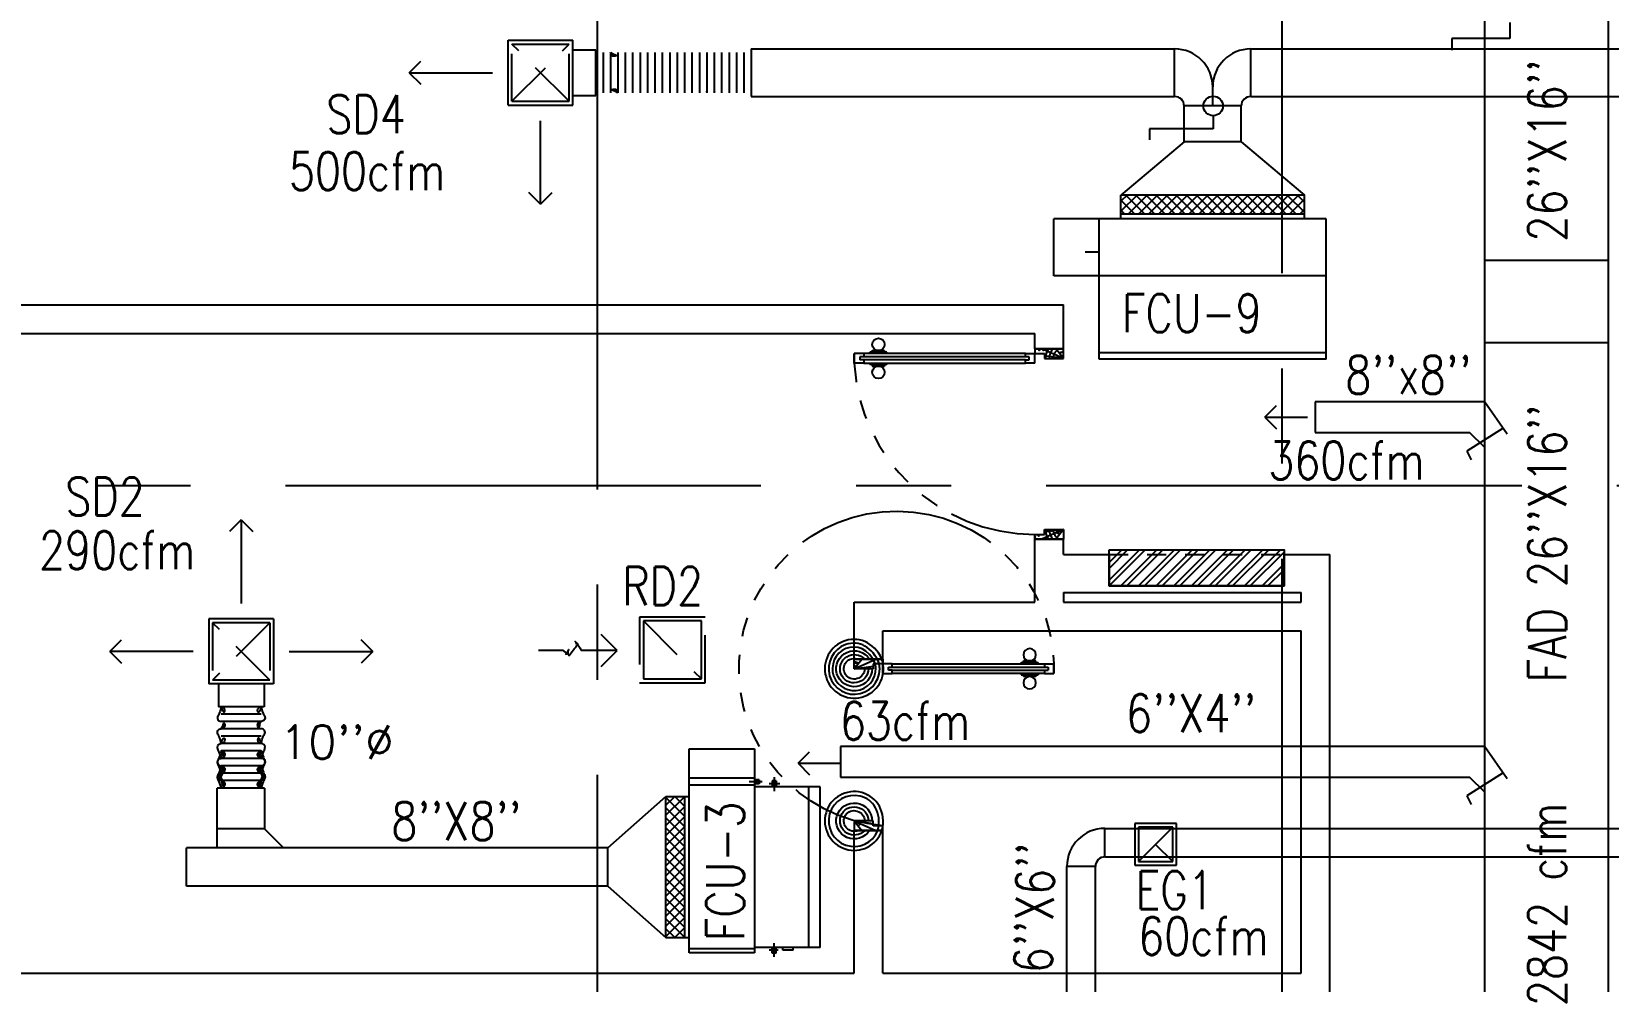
# Model space of a CAD drawing. Extents: x 417866029 to 417866302, y 43498040 to 43498122.
# Drawn here: x 417866083 to 417866091.29, y 43498092.1 to 43498097.09 of the extents above; entities that cross this region are included whole.
import ezdxf

# ---------------------------------------------------------------- set-up
doc = ezdxf.new("R2010")
doc.units = 0
doc.header["$MEASUREMENT"] = 0
doc.linetypes.add('CENTERX2', pattern=[4, 2.5, -0.5, 0.5, -0.5])
doc.linetypes.add('HIDDEN', pattern=[0.375, 0.25, -0.125])
doc.layers.get('0').update_dxf_attribs({"linetype": 'CONTINUOUS'})
for name, color, linetype in [('AXES', 11, 'CENTERX2'), ('DOOR', 9, 'CONTINUOUS'), ('DUCT', 6, 'CONTINUOUS'), ('EXDUCT', 10, 'CONTINUOUS'), ('FCU', 6, 'CONTINUOUS'), ('FHC', 9, 'CONTINUOUS'), ('M-AC-FLEX', 7, 'CONTINUOUS'), ('M-EGU.', 2, 'CONTINUOUS'), ('M-TEXT', 2, 'CONTINUOUS'), ('WALL', 9, 'CONTINUOUS')]:
    doc.layers.add(name, color=color, linetype=linetype)
doc.styles.add('ROMANS', font='ROMANS.shx', dxfattribs={"width": 0.6})

# ---------------------------------------------------------------- blocks, each defined once
blk = doc.blocks.new('DOOR90')
at = {"layer": 'DOOR', "color": 7, "linetype": 'ByBlock'}
for p, q in [((-150, 0), (0, 0)), ((-150, 0), (-150, -25)), ((0, -50), (-113.7, 0)), ((0, -50), (-40.1, 0)), ((0, -50), (0, 0)), ((-1000, -25), (-1050, -25)), ((-1050, -75), (-1050, -25)), ((-1050, -25), (-1050, -75)), ((-1000, -75), (-1050, -75)), ((-1000, -42), (-1020, -42)), ((-1020, -42), (-1020, -58)), ((-1000, -58), (-1020, -58)), ((-1000, -25), (-1000, -42)), ((-1000, -58), (-1000, -75)), ((-877.6, -17.8), (-967.6, -17.8)), ((-967.6, -25), (-967.6, -17.8)), ((-967.6, -75), (-967.6, -82.2)), ((-877.6, -82.2), (-967.6, -82.2)), ((-955, -8.8), (-890.2, -8.8)), ((-955, -17.8), (-955, -8.8)), ((-955, -17.8), (-890.2, -17.8)), ((-955, -82.2), (-890.2, -82.2)), ((-955, -82.2), (-955, -91.2)), ((-890.2, -17.8), (-890.2, -8.8)), ((-890.2, -82.2), (-890.2, -91.2)), ((-877.6, -25), (-877.6, -17.8)), ((-877.6, -75), (-877.6, -82.2)), ((-200, -25), (-150, -25)), ((-200, -42), (-200, -25)), ((-180, -42), (-200, -42)), ((-200, -58), (-180, -58)), ((-200, -75), (-200, -58)), ((-150, -75), (-200, -75)), ((-180, -58), (-180, -42)), ((-150, -25), (-100, -25)), ((-150, -75), (-150, -25)), ((-100, -25), (-100, -50)), ((0, -50), (-100, -36.6)), ((-100, -50), (0, -50)), ((-955, -91.2), (-890.2, -91.2)), ((-150, -875), (-100, -875)), ((-150, -900), (-150, -875)), ((-150, -900), (0, -900)), ((0, -900), (-150, -900)), ((0, -850), (-113.7, -900)), ((-100, -875), (-100, -850)), ((0, -850), (-100, -863.4)), ((-100, -850), (0, -850)), ((0, -850), (-40.1, -900)), ((0, -850), (0, -900))]:
    blk.add_line(p, q, dxfattribs=at)
at = {"layer": 'DOOR', "linetype": 'ByBlock'}
for p, q in [((-200, -25), (-1000, -25)), ((-200, -42), (-1000, -42)), ((-200, -58), (-1000, -58)), ((-1000, -75), (-200, -75))]:
    blk.add_line(p, q, dxfattribs=at)
at = {"layer": 'DOOR', "color": 7, "linetype": 'ByBlock'}
for centre in [(-922.6, 23.5), (-922.6, -123.5)]:
    blk.add_circle(centre, 32.4, dxfattribs=at)
for centre, radius, start, end in [((0, -50), 154.4, 161.10529, 166.28577), ((0, -50), 94.4, 148.01819, 180), ((0, -50), 134.4, 158.15985, 169.28002), ((0, -50), 114.4, 154.08384, 167.37743), ((0, -50), 74.4, 137.77643, 180), ((0, -50), 54.4, 113.20738, 180), ((0, -50), 34.4, 90, 180), ((0, -50), 14.4, 90, 180), ((0, -850), 154.4, 193.71423, 198.89471), ((0, -850), 134.4, 190.71998, 201.84015), ((0, -850), 94.4, 180, 211.98181), ((0, -850), 74.4, 180, 222.22357), ((0, -850), 54.4, 180, 246.79262), ((0, -850), 34.4, 180, 270), ((0, -850), 14.4, 180, 270)]:
    blk.add_arc(centre, radius, start, end, dxfattribs=at)
at = {"layer": 'DOOR', "linetype": 'HIDDEN', "ltscale": 0.5}
blk.add_arc((-222.2, -50), 828.2, 178.27012, 275.00304, dxfattribs=at)
blk = doc.blocks.new('DOOR-10')
at = {"layer": 'DOOR', "color": 0, "linetype": 'ByBlock'}
for p, q in [((-25.7, 1100), (-75.7, 1100)), ((-75.7, 1100), (-25.7, 1100)), ((-75.7, 1050), (-75.7, 1100)), ((-25.7, 1050), (-25.7, 1100)), ((-82.9, 1005), (-91.9, 1005)), ((-91.9, 1005), (-91.9, 940.2)), ((-75.7, 1017.6), (-82.9, 1017.6)), ((-82.9, 927.6), (-82.9, 1017.6)), ((-82.9, 1005), (-82.9, 940.2)), ((-58.7, 1050), (-75.7, 1050)), ((-42.7, 1070), (-58.7, 1070)), ((-58.7, 1050), (-58.7, 1070)), ((-42.7, 1050), (-42.7, 1070)), ((-25.7, 1050), (-42.7, 1050)), ((-25.7, 1017.6), (-18.5, 1017.6)), ((-18.5, 927.6), (-18.5, 1017.6)), ((-18.5, 1005), (-9.5, 1005)), ((-18.5, 1005), (-18.5, 940.2)), ((-9.5, 1005), (-9.5, 940.2)), ((-82.9, 940.2), (-91.9, 940.2)), ((-75.7, 927.6), (-82.9, 927.6)), ((-25.7, 927.6), (-18.5, 927.6)), ((-18.5, 940.2), (-9.5, 940.2)), ((-75.7, 200), (-58.7, 200)), ((-75.7, 150), (-75.7, 200)), ((-58.7, 200), (-58.7, 180)), ((-58.7, 180), (-42.7, 180)), ((-42.7, 200), (-25.7, 200)), ((-42.7, 180), (-42.7, 200)), ((-25.7, 200), (-25.7, 150)), ((-1000.7, 0), (-1000.7, 150)), ((-1000.7, 150), (-975.7, 150)), ((-1000.7, 150), (-1000.7, 0)), ((-975.7, 150), (-975.7, 100)), ((-975.7, 100), (-950.7, 100)), ((-950.7, 100), (-950.7, 0)), ((-75.7, 150), (-25.7, 150)), ((-50.7, 100), (-50.7, 0)), ((-25.7, 100), (-50.7, 100)), ((-0.7, 150), (-25.7, 150)), ((-25.7, 150), (-25.7, 100)), ((-950.7, 0), (-1000.7, 0)), ((-50.7, 0), (-0.7, 0))]:
    blk.add_line(p, q, dxfattribs=at)
at = {"layer": 'DOOR', "linetype": 'ByBlock'}
for p, q in [((-75.7, 1050), (-75.7, 200)), ((-58.7, 200), (-58.7, 1050)), ((-42.7, 200), (-42.7, 1050)), ((-25.7, 200), (-25.7, 1050))]:
    blk.add_line(p, q, dxfattribs=at)
at = {"layer": 'DOOR', "color": 9, "linetype": 'ByBlock'}
for p, q in [((-950.7, 0), (-1000.7, 113.7)), ((-950.7, 0), (-964.1, 100)), ((-50.7, 0), (-0.7, 113.7)), ((-50.7, 0), (-37.3, 100)), ((-0.7, 0), (-0.7, 150)), ((-950.7, 0), (-1000.7, 40.1)), ((-50.7, 0), (-0.7, 40.1))]:
    blk.add_line(p, q, dxfattribs=at)
at = {"layer": 'DOOR', "color": 0, "linetype": 'ByBlock'}
for centre in [(-124.2, 972.6), (22.8, 972.6)]:
    blk.add_circle(centre, 32.4, dxfattribs=at)
at = {"layer": 'DOOR', "linetype": 'HIDDEN', "ltscale": 0.5}
blk.add_arc((-23.4, 149.1), 952.3, 93.14816, 179.94816, dxfattribs=at)
at = {"layer": 'DOOR', "color": 9, "linetype": 'ByBlock'}
for centre, radius, start, end in [((-950.7, 0), 154.4, 103.71423, 108.89471), ((-950.7, 0), 134.4, 100.71998, 111.84015), ((-950.7, 0), 94.4, 90, 121.98181), ((-50.7, 0), 94.4, 58.01819, 90), ((-50.7, 0), 134.4, 68.15985, 79.28002), ((-50.7, 0), 114.4, 64.08384, 77.37743), ((-50.7, 0), 154.4, 71.10529, 76.28577), ((-950.7, 0), 74.4, 90, 132.22357), ((-950.7, 0), 54.4, 90, 156.79262), ((-950.7, 0), 34.4, 90, 180), ((-950.7, 0), 14.4, 90, 180), ((-50.7, 0), 74.4, 47.77643, 90), ((-50.7, 0), 54.4, 23.20738, 90), ((-50.7, 0), 34.4, 0, 90), ((-50.7, 0), 14.4, 0, 90)]:
    blk.add_arc(centre, radius, start, end, dxfattribs=at)
blk = doc.blocks.new('*X42')
at = {"color": 0}
for p, q in [((16890.5, -2466.6), (16943.5, -2413.6)), ((16890.5, -2519.6), (16990.5, -2419.6)), ((16990.5, -2565.5), (16890.5, -2465.5)), ((16890.5, -2572.6), (16990.5, -2472.6)), ((16990.5, -2512.5), (16891.6, -2413.6)), ((16990.5, -2459.4), (16944.6, -2413.6)), ((16990.5, -2618.5), (16890.5, -2518.5)), ((16890.5, -2625.7), (16990.5, -2525.7)), ((16990.5, -2671.6), (16890.5, -2571.6)), ((16890.5, -2678.7), (16990.5, -2578.7)), ((16990.5, -2724.6), (16890.5, -2624.6)), ((16890.5, -2731.7), (16990.5, -2631.7)), ((16990.5, -2777.6), (16890.5, -2677.6)), ((16890.5, -2784.8), (16990.5, -2684.8)), ((16990.5, -2830.7), (16890.5, -2730.7)), ((16890.5, -2837.8), (16990.5, -2737.8)), ((16990.5, -2883.7), (16890.5, -2783.7)), ((16890.5, -2890.8), (16990.5, -2790.8)), ((16990.5, -2936.7), (16890.5, -2836.7)), ((16890.5, -2943.9), (16990.5, -2843.9)), ((16990.5, -2989.8), (16890.5, -2889.8)), ((16890.5, -2996.9), (16990.5, -2896.9)), ((16990.5, -3042.8), (16890.5, -2942.8)), ((16890.5, -3049.9), (16990.5, -2949.9)), ((16990.5, -3095.8), (16890.5, -2995.8)), ((16890.5, -3103), (16990.5, -3003)), ((16990.5, -3148.9), (16890.5, -3048.9)), ((16891.5, -3154.9), (16990.5, -3056)), ((16943.5, -3154.9), (16890.5, -3101.9)), ((16944.6, -3154.9), (16990.5, -3109))]:
    blk.add_line(p, q, dxfattribs=at)
blk = doc.blocks.new('WHE06')
at = {"color": 3}
for p, q in [((689, 621.5), (346.1, 621.5)), ((346.1, 621.5), (346.1, 469.1)), ((689, 469.1), (689, 621.5)), ((60.3, -422.2), (60.3, 422.2)), ((212.3, 437.2), (269.1, 437.2)), ((232.1, 452.2), (232.1, 422.2)), ((232.1, 452.2), (252.1, 452.2)), ((242.1, 472.2), (242.1, 399.5)), ((252.1, 452.2), (252.1, 422.2)), ((305, 447.6), (373.3, 447.6)), ((321.1, 457.6), (321.1, 437.6)), ((321.1, 457.6), (346.1, 457.6)), ((321.1, 437.6), (346.1, 437.6)), ((346.1, 430.4), (689, 430.4)), ((811.2, 370.7), (689, 370.7)), ((711.2, -370.7), (711.2, 370.7)), ((811.2, -370.7), (811.2, 370.7)), ((242.1, -472.2), (242.1, -399.5)), ((811.2, -370.7), (689, -370.7)), ((141.6, -437.2), (141.6, -422.2)), ((141.6, -437.2), (196.6, -437.2)), ((196.6, -437.2), (196.6, -422.2)), ((221.4, -437.2), (269.1, -437.2)), ((232.1, -452.2), (232.1, -422.2)), ((232.1, -452.2), (252.1, -452.2)), ((252.1, -452.2), (252.1, -422.2)), ((346.1, -430.4), (689, -430.4))]:
    blk.add_line(p, q, dxfattribs=at)
at = {"color": 6}
for p, q in [((0, -422.2), (0, 422.2)), ((0, 422.2), (346.1, 422.2)), ((346.1, 469.1), (346.1, -450.8)), ((689, 469.1), (346.1, 469.1)), ((689, -450.8), (689, 469.1)), ((0, -422.2), (346.1, -422.2)), ((346.1, -450.8), (689, -450.8))]:
    blk.add_line(p, q, dxfattribs=at)
at = {"color": 11}
blk.add_blockref('*X42', (-16179.3, 2784.3), dxfattribs=at)
blk = doc.blocks.new('*X40')
at = {"color": 0}
for p, q in [((-750.2, 2537.8), (-672.3, 2615.8)), ((-750.2, 2590.8), (-725.3, 2615.8)), ((-659.6, 2515.8), (-750.2, 2606.4)), ((-719.2, 2515.8), (-619.2, 2615.8)), ((-606.6, 2515.8), (-706.6, 2615.8)), ((-666.2, 2515.8), (-566.2, 2615.8)), ((-553.6, 2515.8), (-653.6, 2615.8)), ((-613.2, 2515.8), (-513.2, 2615.8)), ((-500.5, 2515.8), (-600.5, 2615.8)), ((-560.1, 2515.8), (-460.1, 2615.8)), ((-447.5, 2515.8), (-547.5, 2615.8)), ((-507.1, 2515.8), (-407.1, 2615.8)), ((-394.5, 2515.8), (-494.5, 2615.8)), ((-454.1, 2515.8), (-354.1, 2615.8)), ((-341.4, 2515.8), (-441.4, 2615.8)), ((-401, 2515.8), (-301, 2615.8)), ((-288.4, 2515.8), (-388.4, 2615.8)), ((-348, 2515.8), (-248, 2615.8)), ((-235.4, 2515.8), (-335.4, 2615.8)), ((-295, 2515.8), (-195, 2615.8)), ((-182.3, 2515.8), (-282.3, 2615.8)), ((-241.9, 2515.8), (-141.9, 2615.8)), ((-129.3, 2515.8), (-229.3, 2615.8)), ((-188.9, 2515.8), (-88.9, 2615.8)), ((-76.3, 2515.8), (-176.3, 2615.8)), ((-135.9, 2515.8), (-35.9, 2615.8)), ((-23.2, 2515.8), (-123.2, 2615.8)), ((-82.8, 2515.8), (17.2, 2615.8)), ((29.8, 2515.8), (-70.2, 2615.8)), ((-29.8, 2515.8), (70.2, 2615.8)), ((82.8, 2515.8), (-17.2, 2615.8)), ((23.2, 2515.8), (123.2, 2615.8)), ((135.9, 2515.8), (35.9, 2615.8)), ((76.3, 2515.8), (176.3, 2615.8)), ((188.9, 2515.8), (88.9, 2615.8)), ((129.3, 2515.8), (214.8, 2601.2)), ((214.8, 2543), (141.9, 2615.8)), ((214.8, 2596), (195, 2615.8)), ((-712.7, 2515.8), (-750.2, 2553.4)), ((182.3, 2515.8), (214.8, 2548.2))]:
    blk.add_line(p, q, dxfattribs=at)
blk = doc.blocks.new('WAP16')
at = {"color": 6}
for p, q in [((-597, 0), (-597, -737)), ((-597, 0), (597, 0)), ((597, 0), (597, -737)), ((-597, -437), (597, -437)), ((-597, -737), (597, -737))]:
    blk.add_line(p, q, dxfattribs=at)
at = {"color": 3}
for p, q in [((-597, -32), (597, -32)), ((597, -437), (835, -437)), ((835, -437), (835, -737)), ((597, -562), (670.3, -562)), ((-482.5, -737), (-482.5, -862)), ((482.5, -737), (482.5, -862)), ((597, -737), (835, -737)), ((-482.5, -762), (482.5, -762)), ((-482.5, -862), (482.5, -862))]:
    blk.add_line(p, q, dxfattribs=at)
at = {"color": 11}
blk.add_blockref('*X40', (267.7, -3377.8), dxfattribs=at)

msp = doc.modelspace()

# ---------------------------------------------------------------- hatches: boundary and pattern name
at = {"layer": 'FHC', "linetype": 'ByBlock', "ltscale": 0.3}
h = msp.add_hatch(dxfattribs=at)
h.set_pattern_fill('ANSI32', color=11, scale=0.175, style=0)
h.set_pattern_definition([(45, (417865856.467507, 43498063.12791), (-0.046403883, 0.046403883), []), (45, (417865856.49844, 43498063.12791), (-0.046403883, 0.046403883), [])])
h.paths.add_polyline_path([(417866089.5837, 43498094.1789), (417866089.5837, 43498094.3689), (417866088.6637, 43498094.3689), (417866088.6637, 43498094.1789)])
h.paths.add_polyline_path([(417866088.4511, 43498093.7578), (417866088.4511, 43498094.1786), (417866088.7136, 43498094.1786), (417866088.7136, 43498093.7578)], flags=9)

# ---------------------------------------------------------------- linework, layer by layer
at = {"layer": 'AXES'}
for p, q in [((417866089.5737, 43498039.8221), (417866089.5737, 43498118.2996)), ((417866085.9737, 43498046.6864), (417866085.9737, 43498105.5064)), ((417866040.3337, 43498094.7064), (417866098.5737, 43498094.7064))]:
    msp.add_line(p, q, dxfattribs=at)
at = {"layer": 'DUCT', "linetype": 'ByBlock'}
for p, q in [((417866090.6377, 43498097.1966), (417866090.6377, 43498089.3551)), ((417866091.2877, 43498097.1966), (417866091.2877, 43498087.8796)), ((417866090.7717, 43498097.1399), (417866090.7717, 43498097.0565)), ((417866086.7826, 43498097.0014), (417866089.0086, 43498097.0014)), ((417866086.7826, 43498097.0014), (417866086.7826, 43498096.7514)), ((417866089.0086, 43498096.7514), (417866089.0086, 43498097.0014)), ((417866089.4086, 43498097.0014), (417866100.3737, 43498097.0014)), ((417866089.4086, 43498096.7514), (417866089.4086, 43498097.0014)), ((417866090.7717, 43498097.0565), (417866090.4654, 43498097.0565)), ((417866090.4654, 43498097.0565), (417866090.4654, 43498096.9953)), ((417866086.7826, 43498096.7514), (417866089.0086, 43498096.7514)), ((417866089.2086, 43498096.7014), (417866089.2086, 43498096.8014)), ((417866089.4086, 43498096.7514), (417866100.3737, 43498096.7514)), ((417866089.0586, 43498096.5139), (417866089.0586, 43498096.7014)), ((417866089.3586, 43498096.7014), (417866089.0586, 43498096.7014)), ((417866089.3586, 43498096.5139), (417866089.3586, 43498096.7014)), ((417866089.0586, 43498096.5139), (417866088.7261, 43498096.2336)), ((417866089.3586, 43498096.5139), (417866089.0586, 43498096.5139)), ((417866089.3586, 43498096.5139), (417866089.6911, 43498096.2336)), ((417866090.6377, 43498095.8909), (417866091.2877, 43498095.8909)), ((417866090.6377, 43498095.4592), (417866091.2877, 43498095.4592)), ((417866089.7477, 43498095.1459), (417866089.7477, 43498094.9859)), ((417866086.0283, 43498092.8019), (417866086.334, 43498093.0726)), ((417866084.2237, 43498092.9019), (417866083.9737, 43498092.9019)), ((417866086.0283, 43498092.8019), (417866083.8126, 43498092.8019)), ((417866083.8126, 43498092.6019), (417866083.8126, 43498092.8019)), ((417866086.0283, 43498092.6019), (417866086.0283, 43498092.8019)), ((417866086.0283, 43498092.6019), (417866083.8126, 43498092.6019)), ((417866086.0283, 43498092.6019), (417866086.334, 43498092.3312))]:
    msp.add_line(p, q, dxfattribs=at)
at = {"layer": 'DUCT', "color": 2, "linetype": 'ByBlock'}
for p, q in [((417866089.211, 43498096.5819), (417866088.8759, 43498096.5819)), ((417866088.8759, 43498096.5819), (417866088.8759, 43498096.5239)), ((417866089.211, 43498096.6502), (417866089.211, 43498096.5819))]:
    msp.add_line(p, q, dxfattribs=at)
at = {"layer": 'DUCT'}
for p, q in [((417866090.6393, 43498095.1459), (417866089.7477, 43498095.1459)), ((417866090.6393, 43498095.1459), (417866090.7569, 43498094.978)), ((417866090.7363, 43498095.0074), (417866090.5448, 43498094.8873)), ((417866089.7477, 43498094.9859), (417866090.5593, 43498094.9859)), ((417866090.6393, 43498094.9059), (417866090.5593, 43498094.9859)), ((417866090.5448, 43498094.8873), (417866090.5448, 43498094.8873)), ((417866090.5448, 43498094.8873), (417866090.5678, 43498094.8421)), ((417866090.6393, 43498093.3349), (417866087.2518, 43498093.3349)), ((417866087.2518, 43498093.3349), (417866087.2518, 43498093.1749)), ((417866090.6393, 43498093.3349), (417866090.7569, 43498093.167)), ((417866090.7363, 43498093.1964), (417866090.5448, 43498093.0763)), ((417866083.9737, 43498092.8019), (417866083.9737, 43498093.117)), ((417866084.2237, 43498093.117), (417866083.9737, 43498093.117)), ((417866084.2237, 43498093.117), (417866084.2237, 43498092.9019)), ((417866087.2518, 43498093.1749), (417866090.5593, 43498093.1749)), ((417866090.6393, 43498093.0949), (417866090.5593, 43498093.1749)), ((417866090.5448, 43498093.0763), (417866090.5448, 43498093.0763)), ((417866090.5448, 43498093.0763), (417866090.5678, 43498093.0311)), ((417866084.3237, 43498092.8019), (417866084.2237, 43498092.9019))]:
    msp.add_line(p, q, dxfattribs=at)
at = {"layer": 'DUCT', "color": 2, "linetype": 'ByBlock'}
msp.add_circle((417866089.211, 43498096.7015), 0.0512, dxfattribs=at)
at = {"layer": 'DUCT', "linetype": 'ByBlock'}
for centre, radius, start, end in [((417866089.0086, 43498096.8014), 0.2, 0, 90), ((417866089.4086, 43498096.8014), 0.2, 90, 180), ((417866089.0086, 43498096.7014), 0.05, 0, 90), ((417866089.4086, 43498096.7014), 0.05, 90, 180)]:
    msp.add_arc(centre, radius, start, end, dxfattribs=at)
at = {"layer": 'EXDUCT', "linetype": 'ByBlock'}
for p, q in [((417866088.6421, 43498092.9052), (417866095.5207, 43498092.9052)), ((417866088.6421, 43498092.7552), (417866088.6421, 43498092.9052)), ((417866088.4421, 43498090.8862), (417866088.4421, 43498092.7052)), ((417866088.5921, 43498092.7052), (417866088.4421, 43498092.7052)), ((417866088.5921, 43498090.8862), (417866088.5921, 43498092.7052)), ((417866088.6421, 43498092.7552), (417866095.5207, 43498092.7552))]:
    msp.add_line(p, q, dxfattribs=at)
for radius in [0.2, 0.05]:
    msp.add_arc((417866088.6421, 43498092.7052), radius, 90, 180, dxfattribs=at)
at = {"layer": 'FHC', "linetype": 'ByBlock', "ltscale": 0.3}
msp.add_lwpolyline([(417866088.6637, 43498094.3689), (417866089.5837, 43498094.3689), (417866089.5837, 43498094.1789), (417866088.6637, 43498094.1789)], close=True, dxfattribs=at)
at = {"layer": 'M-AC-FLEX', "color": 11}
for p, q in [((417866086.004, 43498096.9819), (417866086.004, 43498096.7709)), ((417866086.0423, 43498096.9819), (417866086.0423, 43498096.7709)), ((417866086.0423, 43498096.9819), (417866086.0423, 43498096.7709)), ((417866086.0813, 43498096.9819), (417866086.0813, 43498096.7709)), ((417866086.0813, 43498096.9819), (417866086.0813, 43498096.7709)), ((417866086.1196, 43498096.9819), (417866086.1196, 43498096.7709)), ((417866086.1586, 43498096.9819), (417866086.1586, 43498096.7709)), ((417866086.1976, 43498096.9819), (417866086.1976, 43498096.7709)), ((417866086.2366, 43498096.9819), (417866086.2366, 43498096.7709)), ((417866086.2756, 43498096.9819), (417866086.2756, 43498096.7709)), ((417866086.3146, 43498096.9819), (417866086.3146, 43498096.7709)), ((417866086.3536, 43498096.9819), (417866086.3536, 43498096.7709)), ((417866086.3926, 43498096.9819), (417866086.3926, 43498096.7709)), ((417866086.4316, 43498096.9819), (417866086.4316, 43498096.7709)), ((417866086.4706, 43498096.9819), (417866086.4706, 43498096.7709)), ((417866086.5096, 43498096.9819), (417866086.5096, 43498096.7709)), ((417866086.5486, 43498096.9819), (417866086.5486, 43498096.7709)), ((417866086.5876, 43498096.9819), (417866086.5876, 43498096.7709)), ((417866086.6266, 43498096.9819), (417866086.6266, 43498096.7709)), ((417866086.6656, 43498096.9819), (417866086.6656, 43498096.7709)), ((417866086.7046, 43498096.9819), (417866086.7046, 43498096.7709)), ((417866086.7436, 43498096.9819), (417866086.7436, 43498096.7709)), ((417866084.2065, 43498093.5446), (417866083.9955, 43498093.5446)), ((417866084.2065, 43498093.5056), (417866083.9955, 43498093.5056)), ((417866084.2065, 43498093.4673), (417866083.9955, 43498093.4673)), ((417866084.2065, 43498093.4673), (417866083.9955, 43498093.4673)), ((417866084.2065, 43498093.4283), (417866083.9955, 43498093.4283)), ((417866084.2065, 43498093.4283), (417866083.9955, 43498093.4283)), ((417866084.2065, 43498093.39), (417866083.9955, 43498093.39)), ((417866084.2065, 43498093.351), (417866083.9955, 43498093.351)), ((417866084.2065, 43498093.312), (417866083.9955, 43498093.312)), ((417866084.2065, 43498093.273), (417866083.9955, 43498093.273)), ((417866084.2065, 43498093.234), (417866083.9955, 43498093.234)), ((417866084.2065, 43498093.195), (417866083.9955, 43498093.195)), ((417866084.2065, 43498093.156), (417866083.9955, 43498093.156))]:
    msp.add_line(p, q, dxfattribs=at)
at = {"layer": 'M-AC-FLEX'}
for points in [[(417866085.965, 43498096.9819, 1), (417866086.004, 43498096.9819, -1.018005), (417866086.0423, 43498096.9819)], [(417866086.2366, 43498096.9819, -1), (417866086.1976, 43498096.9819, 1), (417866086.1586, 43498096.9819, -1), (417866086.1196, 43498096.9819, 1.018005), (417866086.0813, 43498096.9819)], [(417866086.1976, 43498096.9819, 1), (417866086.2366, 43498096.9819, -1), (417866086.2756, 43498096.9819)], [(417866086.3146, 43498096.9819, -1), (417866086.2756, 43498096.9819, 1), (417866086.2366, 43498096.9819)], [(417866086.2756, 43498096.9819, 1), (417866086.3146, 43498096.9819, -1), (417866086.3536, 43498096.9819)], [(417866086.3926, 43498096.9819, -1), (417866086.3536, 43498096.9819, 1), (417866086.3146, 43498096.9819)], [(417866086.3536, 43498096.9819, 1), (417866086.3926, 43498096.9819, -1), (417866086.4316, 43498096.9819, 0.000618), (417866086.4316, 43498096.9819, 0.000618)], [(417866086.4706, 43498096.9819, -1), (417866086.4316, 43498096.9819, 1), (417866086.3926, 43498096.9819, -0.000618), (417866086.3926, 43498096.9819, -0.000618)], [(417866086.4316, 43498096.9819, 1), (417866086.4706, 43498096.9819, -1), (417866086.5096, 43498096.9819)], [(417866086.5486, 43498096.9819, -1), (417866086.5096, 43498096.9819, 1), (417866086.4706, 43498096.9819)], [(417866086.5096, 43498096.9819, 1), (417866086.5486, 43498096.9819, -1), (417866086.5876, 43498096.9819)], [(417866086.5873, 43498096.9785, 1.091277), (417866086.5486, 43498096.9819)], [(417866086.5489, 43498096.9785, -1.091277), (417866086.5876, 43498096.9819)], [(417866086.6266, 43498096.9819, -1), (417866086.5876, 43498096.9819, 1), (417866086.5486, 43498096.9819)], [(417866086.5876, 43498096.9819, 1), (417866086.6266, 43498096.9819, -1), (417866086.6656, 43498096.9819)], [(417866086.7046, 43498096.9819, -1), (417866086.6656, 43498096.9819, 1), (417866086.6266, 43498096.9819)], [(417866086.6656, 43498096.9819, 1), (417866086.7046, 43498096.9819, -1), (417866086.7436, 43498096.9819, 0.000618), (417866086.7436, 43498096.9819, 0.000618)], [(417866086.7826, 43498096.9819, -1), (417866086.7436, 43498096.9819, 1), (417866086.7046, 43498096.9819, -0.000618), (417866086.7046, 43498096.9819, -0.000618)], [(417866086.7436, 43498096.9819, 1), (417866086.7826, 43498096.9819)], [(417866085.965, 43498096.7709, -1), (417866086.004, 43498096.7709, 1.018005), (417866086.0423, 43498096.7709)], [(417866086.2366, 43498096.7709, 1), (417866086.1976, 43498096.7709, -1), (417866086.1586, 43498096.7709, 1), (417866086.1196, 43498096.7709, -1.018005), (417866086.0813, 43498096.7709)], [(417866086.1976, 43498096.7709, -1), (417866086.2366, 43498096.7709, 1), (417866086.2756, 43498096.7709)], [(417866086.3146, 43498096.7709, 1), (417866086.2756, 43498096.7709, -1), (417866086.2366, 43498096.7709)], [(417866086.2756, 43498096.7709, -1), (417866086.3146, 43498096.7709, 1), (417866086.3536, 43498096.7709)], [(417866086.3926, 43498096.7709, 1), (417866086.3536, 43498096.7709, -1), (417866086.3146, 43498096.7709)], [(417866086.3536, 43498096.7709, -1), (417866086.3926, 43498096.7709, 1), (417866086.4316, 43498096.7709)], [(417866086.4706, 43498096.7709, 1), (417866086.4316, 43498096.7709, -1), (417866086.3926, 43498096.7709)], [(417866086.4316, 43498096.7709, -1), (417866086.4706, 43498096.7709, 1), (417866086.5096, 43498096.7709)], [(417866086.5486, 43498096.7709, 1), (417866086.5096, 43498096.7709, -1), (417866086.4706, 43498096.7709)], [(417866086.5096, 43498096.7709, -1), (417866086.5486, 43498096.7709, 1), (417866086.5876, 43498096.7709)], [(417866086.5471, 43498096.7785, -0.100539), (417866086.5486, 43498096.7709, 1), (417866086.5876, 43498096.7709)], [(417866086.6266, 43498096.7709, 1), (417866086.5876, 43498096.7709, -1), (417866086.5486, 43498096.7709)], [(417866086.5892, 43498096.7785, 0.100539), (417866086.5876, 43498096.7709, -1), (417866086.5486, 43498096.7709)], [(417866086.5876, 43498096.7709, -1), (417866086.6266, 43498096.7709, 1), (417866086.6656, 43498096.7709)], [(417866086.7046, 43498096.7709, 1), (417866086.6656, 43498096.7709, -1), (417866086.6266, 43498096.7709)], [(417866086.6656, 43498096.7709, -1), (417866086.7046, 43498096.7709, 1), (417866086.7436, 43498096.7709)], [(417866086.7826, 43498096.7709, 1), (417866086.7436, 43498096.7709, -1), (417866086.7046, 43498096.7709)], [(417866086.7436, 43498096.7709, -1), (417866086.7826, 43498096.7709)], [(417866086.7826, 43498096.7709, 0.000874), (417866086.7826, 43498096.7708, 0.000874)], [(417866083.9955, 43498093.5446, -1), (417866083.9955, 43498093.5056, 1.018005), (417866083.9955, 43498093.4673)], [(417866084.2065, 43498093.5446, 1), (417866084.2065, 43498093.5056, -1.018005), (417866084.2065, 43498093.4673)], [(417866083.9955, 43498093.273, 1), (417866083.9955, 43498093.312, -1), (417866083.9955, 43498093.351, 1), (417866083.9955, 43498093.39, -1.018005), (417866083.9955, 43498093.4283)], [(417866084.2065, 43498093.273, -1), (417866084.2065, 43498093.312, 1), (417866084.2065, 43498093.351, -1), (417866084.2065, 43498093.39, 1.018005), (417866084.2065, 43498093.4283)], [(417866083.9955, 43498093.312, -1), (417866083.9955, 43498093.273, 1), (417866083.9955, 43498093.234)], [(417866083.9955, 43498093.195, 1), (417866083.9955, 43498093.234, -1), (417866083.9955, 43498093.273)], [(417866084.2065, 43498093.312, 1), (417866084.2065, 43498093.273, -1), (417866084.2065, 43498093.234)], [(417866084.2065, 43498093.195, -1), (417866084.2065, 43498093.234, 1), (417866084.2065, 43498093.273)], [(417866083.9955, 43498093.234, -1), (417866083.9955, 43498093.195, 1), (417866083.9955, 43498093.156)], [(417866084.0038, 43498093.1968, -0.109688), (417866083.9955, 43498093.195, 1), (417866083.9955, 43498093.156)], [(417866083.9955, 43498093.156, -0.999563), (417866083.9955, 43498093.195)], [(417866083.9955, 43498093.195, 0.999563), (417866083.9955, 43498093.156)], [(417866084.0038, 43498093.1542, 0.109688), (417866083.9955, 43498093.156, -1), (417866083.9955, 43498093.195)], [(417866083.9955, 43498093.195, 0.999563), (417866083.9955, 43498093.156)], [(417866083.9955, 43498093.117, 1), (417866083.9955, 43498093.156, -1), (417866083.9955, 43498093.195)], [(417866083.9955, 43498093.156, -0.999563), (417866083.9955, 43498093.195)], [(417866084.2065, 43498093.234, 1), (417866084.2065, 43498093.195, -1), (417866084.2065, 43498093.156)], [(417866084.2065, 43498093.117, -1), (417866084.2065, 43498093.156, 1), (417866084.2065, 43498093.195)], [(417866084.2038, 43498093.1952, 0.035271), (417866084.2065, 43498093.195, -1), (417866084.2065, 43498093.156)], [(417866084.2038, 43498093.1558, -0.035271), (417866084.2065, 43498093.156, 1), (417866084.2065, 43498093.195)], [(417866084.2065, 43498093.156, -0.000219), (417866084.2065, 43498093.156, 1), (417866084.2065, 43498093.195)], [(417866084.2065, 43498093.195, 0.000219), (417866084.2065, 43498093.195, -1), (417866084.2065, 43498093.156)], [(417866084.2065, 43498093.195, 0.000219), (417866084.2065, 43498093.195, -1), (417866084.2065, 43498093.156)], [(417866084.2065, 43498093.156, -0.000219), (417866084.2065, 43498093.156, 1), (417866084.2065, 43498093.195)], [(417866083.9955, 43498093.156, -1), (417866083.9955, 43498093.117, 0.000219), (417866083.9955, 43498093.117, 0.000219)], [(417866083.9955, 43498093.117, -0.000219), (417866083.9955, 43498093.117)], [(417866084.2065, 43498093.156, 1), (417866084.2065, 43498093.117)]]:
    msp.add_lwpolyline(points, format="xyb", dxfattribs=at)
for centre, start, end in [((417866086.0618, 43498096.9819), 180, 331.56864), ((417866086.0618, 43498096.9819), 208.43136, 0), ((417866086.0618, 43498096.7709), 28.43137, 180.01777), ((417866086.0618, 43498096.7709), 28.43137, 180.01777), ((417866086.0618, 43498096.7709), 359.98223, 151.56863), ((417866086.0618, 43498096.7709), 359.98223, 151.56863), ((417866083.9955, 43498093.4478), 298.43137, 90.01777), ((417866083.9955, 43498093.4478), 298.43137, 90.01777), ((417866083.9955, 43498093.4478), 269.98223, 61.56863), ((417866083.9955, 43498093.4478), 269.98223, 61.56863), ((417866084.2065, 43498093.4478), 90, 241.56864), ((417866084.2065, 43498093.4478), 118.43136, 270)]:
    msp.add_arc(centre, 0.0195, start, end, dxfattribs=at)
at = {"layer": 'M-EGU.'}
for p, q in [((417866085.5042, 43498097.0468), (417866085.845, 43498097.0468)), ((417866085.5042, 43498096.706), (417866085.5042, 43498097.0468)), ((417866085.845, 43498096.706), (417866085.845, 43498097.0468)), ((417866085.845, 43498096.9964), (417866085.965, 43498096.9964)), ((417866085.965, 43498096.7564), (417866085.965, 43498096.9964)), ((417866084.9834, 43498096.8764), (417866085.0445, 43498096.9375)), ((417866084.9834, 43498096.8764), (417866085.4222, 43498096.8764)), ((417866084.9834, 43498096.8764), (417866085.0445, 43498096.8153)), ((417866085.845, 43498096.7564), (417866085.965, 43498096.7564)), ((417866085.5042, 43498096.706), (417866085.845, 43498096.706)), ((417866085.6746, 43498096.1852), (417866085.6746, 43498096.624)), ((417866085.6746, 43498096.1852), (417866085.6135, 43498096.2463)), ((417866085.6746, 43498096.1852), (417866085.7357, 43498096.2463)), ((417866089.483, 43498095.0656), (417866089.5441, 43498095.1267)), ((417866089.483, 43498095.0656), (417866089.7064, 43498095.0656)), ((417866089.483, 43498095.0656), (417866089.5441, 43498095.0045)), ((417866084.101, 43498094.5262), (417866084.0399, 43498094.4651)), ((417866084.101, 43498094.5262), (417866084.101, 43498094.0874)), ((417866084.101, 43498094.5262), (417866084.1621, 43498094.4651)), ((417866083.9306, 43498094.0054), (417866083.9306, 43498093.6646)), ((417866084.2714, 43498094.0054), (417866083.9306, 43498094.0054)), ((417866084.2714, 43498094.0054), (417866084.2714, 43498093.6646)), ((417866086.2152, 43498093.9954), (417866086.2152, 43498093.6906)), ((417866086.52, 43498093.9954), (417866086.2152, 43498093.9954)), ((417866086.52, 43498093.6906), (417866086.52, 43498093.9954)), ((417866083.4098, 43498093.835), (417866083.4709, 43498093.8961)), ((417866084.7922, 43498093.835), (417866084.7311, 43498093.8961)), ((417866086.0774, 43498093.8398), (417866085.9926, 43498093.9247)), ((417866083.8486, 43498093.835), (417866083.4098, 43498093.835)), ((417866083.4098, 43498093.835), (417866083.4709, 43498093.7739)), ((417866084.3534, 43498093.835), (417866084.7922, 43498093.835)), ((417866084.7922, 43498093.835), (417866084.7311, 43498093.7739)), ((417866085.7934, 43498093.8398), (417866085.6633, 43498093.8398)), ((417866086.0774, 43498093.8398), (417866085.889, 43498093.8398)), ((417866085.9926, 43498093.755), (417866086.0774, 43498093.8398)), ((417866086.2152, 43498093.6906), (417866086.52, 43498093.6906)), ((417866084.2714, 43498093.6646), (417866083.9306, 43498093.6646)), ((417866083.981, 43498093.6646), (417866083.981, 43498093.5446)), ((417866084.221, 43498093.6646), (417866084.221, 43498093.5446)), ((417866084.221, 43498093.5446), (417866083.981, 43498093.5446)), ((417866087.0284, 43498093.2469), (417866087.0895, 43498093.308)), ((417866087.0284, 43498093.2469), (417866087.2518, 43498093.2469)), ((417866087.0284, 43498093.2469), (417866087.0895, 43498093.1858)), ((417866088.9986, 43498092.9111), (417866088.8186, 43498092.9111)), ((417866088.8186, 43498092.9111), (417866088.8186, 43498092.7311)), ((417866088.9986, 43498092.7311), (417866088.9986, 43498092.9111)), ((417866088.8186, 43498092.7311), (417866088.9986, 43498092.7311))]:
    msp.add_line(p, q, dxfattribs=at)
at = {"layer": 'M-EGU.', "linetype": 'HIDDEN'}
for p, q in [((417866085.5242, 43498096.726), (417866085.825, 43498097.0268)), ((417866085.825, 43498096.726), (417866085.5242, 43498097.0268)), ((417866085.5242, 43498097.0268), (417866085.825, 43498097.0268)), ((417866085.5242, 43498096.726), (417866085.5242, 43498097.0268)), ((417866085.825, 43498096.726), (417866085.825, 43498097.0268)), ((417866085.5242, 43498096.726), (417866085.825, 43498096.726)), ((417866086.1952, 43498094.0154), (417866086.1952, 43498093.6706)), ((417866086.54, 43498094.0154), (417866086.1952, 43498094.0154)), ((417866086.54, 43498093.6706), (417866086.54, 43498094.0154)), ((417866084.2514, 43498093.9854), (417866083.9506, 43498093.6846)), ((417866084.2514, 43498093.6846), (417866083.9506, 43498093.9854)), ((417866083.9506, 43498093.9854), (417866083.9506, 43498093.6846)), ((417866084.2514, 43498093.9854), (417866083.9506, 43498093.9854)), ((417866084.2514, 43498093.9854), (417866084.2514, 43498093.6846)), ((417866086.2152, 43498093.9954), (417866086.52, 43498093.6906)), ((417866084.2514, 43498093.6846), (417866083.9506, 43498093.6846)), ((417866086.1952, 43498093.6706), (417866086.54, 43498093.6706)), ((417866089.0186, 43498092.9311), (417866088.7986, 43498092.9311)), ((417866088.7986, 43498092.9311), (417866088.7986, 43498092.7111)), ((417866088.8186, 43498092.7311), (417866088.9986, 43498092.9111)), ((417866089.0186, 43498092.7111), (417866089.0186, 43498092.9311)), ((417866088.9086, 43498092.8211), (417866088.9986, 43498092.7311)), ((417866088.7986, 43498092.7111), (417866089.0186, 43498092.7111))]:
    msp.add_line(p, q, dxfattribs=at)
at = {"layer": 'M-EGU.'}
msp.add_lwpolyline([(417866085.7934, 43498093.8398, -0.1324), (417866085.8068, 43498093.8205, -0.15664), (417866085.8253, 43498093.8129, -0.736612), (417866085.8404, 43498093.8507, 0.774232), (417866085.8571, 43498093.8872, 0.203349), (417866085.8824, 43498093.8707, 0.193808), (417866085.889, 43498093.8398)], format="xyb", dxfattribs=at)
at = {"layer": 'WALL'}
for p, q in [((417866082.6237, 43498095.6564), (417866088.4237, 43498095.6564)), ((417866088.4237, 43498095.4252), (417866088.4237, 43498095.6564)), ((417866082.6237, 43498095.5064), (417866088.2737, 43498095.5064)), ((417866088.2737, 43498095.4252), (417866088.2737, 43498095.5064)), ((417866088.2737, 43498094.0939), (417866088.2737, 43498094.4252)), ((417866088.4237, 43498094.4252), (417866088.2737, 43498094.4252)), ((417866088.4237, 43498094.3439), (417866088.4237, 43498094.4252)), ((417866088.4237, 43498094.3439), (417866088.6637, 43498094.3439)), ((417866089.5837, 43498094.3439), (417866089.8237, 43498094.3439)), ((417866089.5837, 43498094.1789), (417866089.5837, 43498094.3439)), ((417866089.8237, 43498090.0439), (417866089.8237, 43498094.3439)), ((417866088.6637, 43498094.3393), (417866088.6637, 43498094.1789)), ((417866088.6637, 43498094.1789), (417866089.5837, 43498094.1789)), ((417866087.3237, 43498094.0939), (417866088.2737, 43498094.0939)), ((417866087.3237, 43498093.7939), (417866087.3237, 43498094.0939)), ((417866088.4237, 43498094.1439), (417866089.6737, 43498094.1439)), ((417866088.4237, 43498094.1439), (417866088.4245, 43498094.0939)), ((417866088.4245, 43498094.0939), (417866089.6737, 43498094.0939)), ((417866089.6737, 43498094.0939), (417866089.6737, 43498094.1439)), ((417866087.4737, 43498093.9439), (417866089.6737, 43498093.9439)), ((417866087.4737, 43498093.7939), (417866087.4737, 43498093.9439)), ((417866089.6737, 43498092.1439), (417866089.6737, 43498093.9439)), ((417866087.3237, 43498093.7939), (417866087.4737, 43498093.7939)), ((417866087.3237, 43498092.8939), (417866087.4737, 43498092.8939)), ((417866087.3237, 43498092.1439), (417866087.3237, 43498092.8939)), ((417866087.4737, 43498092.1439), (417866087.4737, 43498092.8939)), ((417866082.6237, 43498092.1439), (417866087.3237, 43498092.1439)), ((417866087.4737, 43498092.1439), (417866089.6737, 43498092.1439)), ((417866089.5737, 43498092.1439), (417866089.6737, 43498092.1439))]:
    msp.add_line(p, q, dxfattribs=at)
at = {"layer": 'WALL', "linetype": 'ByBlock'}
msp.add_line((417866088.2737, 43498095.4252), (417866088.4237, 43498095.4252), dxfattribs=at)
at = {"layer": 'WALL', "color": 250, "linetype": 'HIDDEN', "ltscale": 0.25}
msp.add_line((417866088.6637, 43498094.3439), (417866089.5837, 43498094.3439), dxfattribs=at)

# ---------------------------------------------------------------- block references
at = {"layer": 'DOOR', "color": 0, "linetype": 'ByBlock', "ltscale": 0.3, "xscale": 0.001000002026557922, "yscale": 0.001000002026557922, "zscale": 0.001, "rotation": 90}
msp.add_blockref('DOOR-10', (417866088.4237, 43498095.4259), dxfattribs=at)
at = {"layer": 'DOOR', "color": 0, "linetype": 'ByBlock', "xscale": -0.0009999871253967285, "yscale": 0.001000002026557922, "zscale": 0.001}
msp.add_blockref('DOOR90', (417866087.3237, 43498093.7939), dxfattribs=at)
at = {"layer": 'FCU', "linetype": 'ByBlock', "xscale": 0.0009999871253967285, "yscale": 0.001000002026557922, "zscale": 0.001, "rotation": 180}
msp.add_blockref('WAP16', (417866089.2086, 43498095.3716), dxfattribs=at)
at = {"layer": 'FCU', "linetype": 'ByBlock', "xscale": -0.0009999871253967285, "yscale": 0.001000002026557922, "zscale": 0.001}
msp.add_blockref('WHE06', (417866087.1452, 43498092.7019), dxfattribs=at)

# ---------------------------------------------------------------- texts
at = {"layer": 'M-TEXT', "style": 'ROMANS', "width": 0.8}
for s, rotation, p in [("26''X16''", 90, (417866091.0673, 43498095.9875)), ("FAD 26''X16''", 90, (417866091.0673, 43498093.6724)), ('FCU-3', 90, (417866086.7459, 43498092.3121)), ('2842 cfm', 90, (417866091.0673, 43498091.9706)), ("6''X6''", 88.69669, (417866088.3638, 43498092.1418))]:
    msp.add_text(s, height=0.2, rotation=rotation, dxfattribs=at).set_placement(p)
for s, p in [('SD4', (417866084.5482, 43498096.5582)), ('500cfm', (417866084.3512, 43498096.2593)), ('FCU-9', (417866088.7318, 43498095.5126)), ("8''x8''", (417866089.9061, 43498095.1882)), ('360cfm', (417866089.5005, 43498094.739)), ('SD2', (417866083.1756, 43498094.5489)), ('290cfm', (417866083.0376, 43498094.2664)), ('RD2', (417866086.1046, 43498094.0789)), ("6''X4''", (417866088.7531, 43498093.4101)), ('63cfm', (417866087.2483, 43498093.3699)), ("8''X8''", (417866084.8896, 43498092.8434)), ('EG1', (417866088.8027, 43498092.4803)), ('60cfm', (417866088.8167, 43498092.2389))]:
    msp.add_text(s, height=0.2, dxfattribs=at).set_placement(p)
at = {"layer": 'M-TEXT', "style": 'ROMANS'}
msp.add_text("10''%%c", height=0.175, dxfattribs=at).set_placement((417866084.3023, 43498093.2713))

doc.saveas('drawing.dxf')
